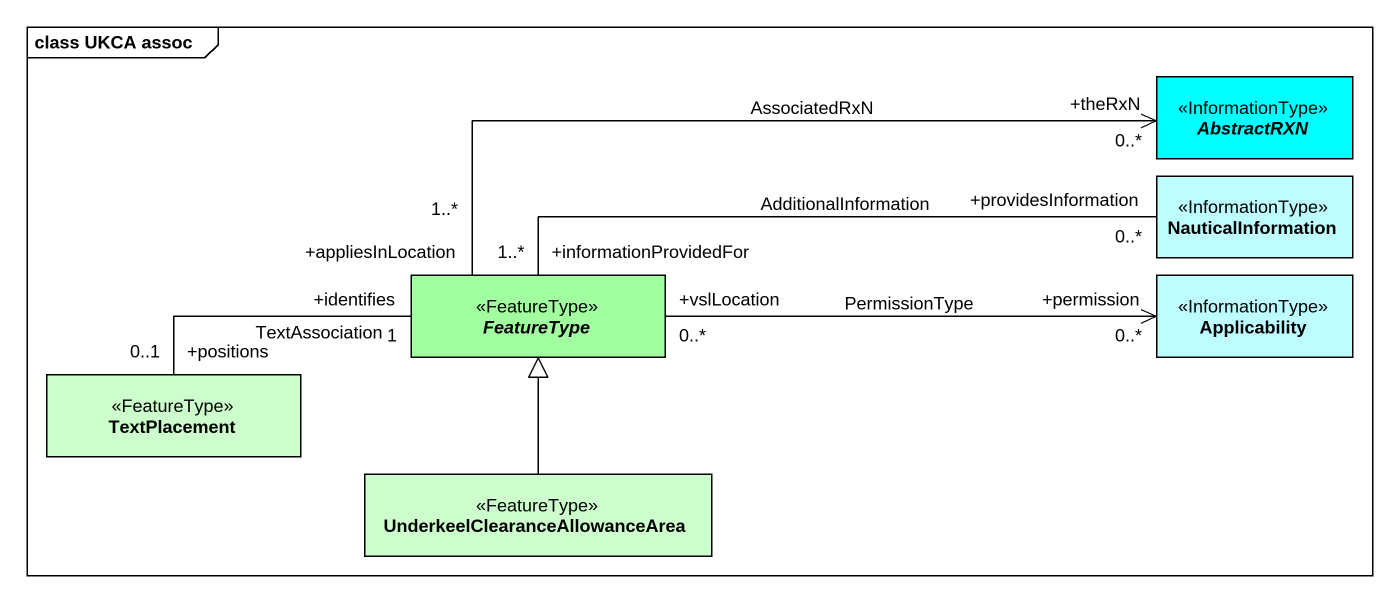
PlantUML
@startuml
mainframe class UKCA assoc
hide circle
hide empty members
abstract class AbstractRXN <<InformationType>> #00FFFF
class NauticalInformation <<InformationType>> #BEFDFF
abstract class FeatureType <<FeatureType>> #A1FFA0
class Applicability <<InformationType>> #BEFDFF
class TextPlacement <<FeatureType>> #CCFFCC
class "UnderkeelClearanceAllowanceArea" as UnderkeelClearanceAllowanceA <<FeatureType>> #CCFFCC
FeatureType "+appliesInLocation\n1..*" -right-> "+theRxN\n0..*" AbstractRXN : AssociatedRxN
FeatureType "+informationProvidedFor\n1..*" -right- "+providesInformation\n0..*" NauticalInformation : AdditionalInformation
FeatureType "+vslLocation\n0..*" -right-> "+permission\n0..*" Applicability : PermissionType
FeatureType "+identifies\n1" -left- "+positions\n0..1" TextPlacement : TextAssociation
UnderkeelClearanceAllowanceA -up-|> FeatureType
@enduml
